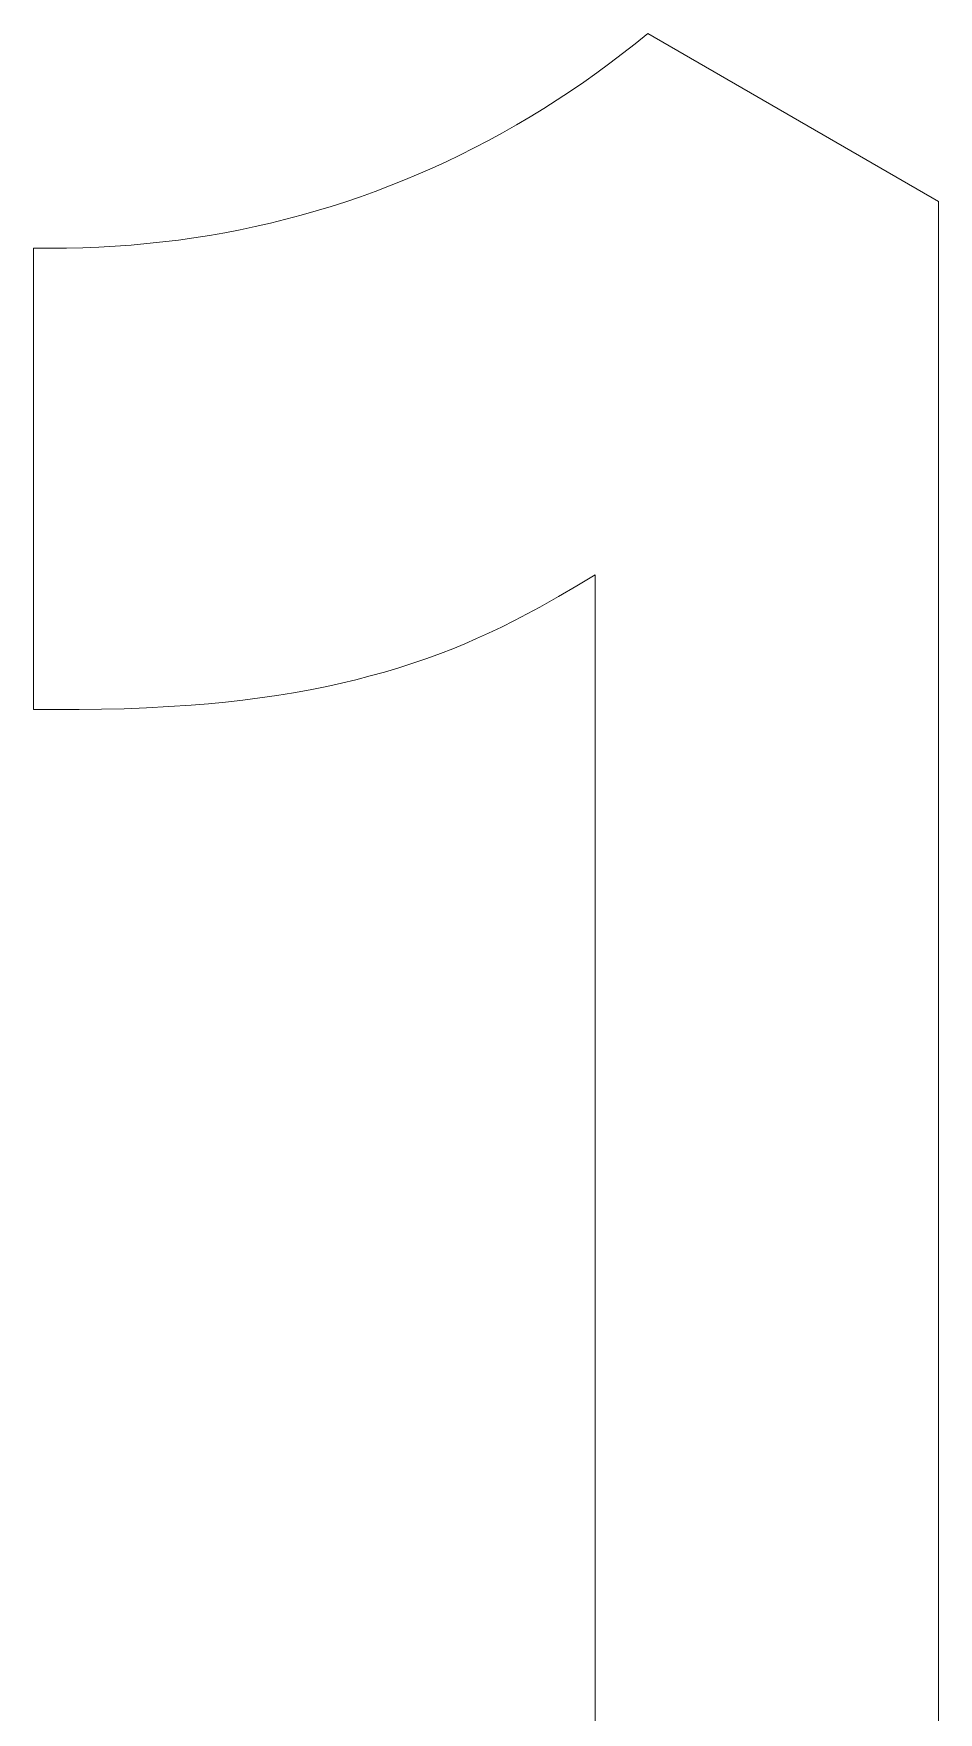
# Model space of a CAD drawing. Header units: inches. Extents: x 67248 to 85686, y -40174 to -31152.
# Drawn here: x 82445.028 to 82445.394, y -33435.149 to -33434.469 of the extents above; entities that cross this region are included whole.
import ezdxf

# ---------------------------------------------------------------- set-up
doc = ezdxf.new("R2010")
doc.units = ezdxf.units.IN
doc.header["$MEASUREMENT"] = 0

# ---------------------------------------------------------------- blocks, each defined once
blk = doc.blocks.new('ET200S')
at = {"lineweight": 0}
for p, q in [((54.10811, -51.25142), (54.21716, -51.31438)), ((54.21716, -51.31438), (54.21716, -52.69456)), ((53.87775, -51.50503), (53.87775, -51.33189)), ((54.08835, -52.62019), (54.08835, -51.45446))]:
    blk.add_line(p, q, dxfattribs=at)
for points in [[(54.10811, -51.25142), (54.10343, -51.25522), (54.09869, -51.25894), (54.09389, -51.26258), (54.08904, -51.26614), (54.08414, -51.26961), (54.07919, -51.273), (54.07418, -51.27631), (54.06912, -51.27953), (54.06401, -51.28266), (54.05885, -51.28571), (54.05363, -51.28866), (54.04837, -51.29153), (54.04305, -51.29431), (54.03769, -51.297), (54.03249, -51.29949), (54.02725, -51.3019), (54.02197, -51.30422), (54.01664, -51.30645), (54.01126, -51.3086), (54.00584, -51.31066), (54.00038, -51.31262), (53.99487, -51.3145), (53.98932, -51.31629), (53.98372, -51.31798), (53.97808, -51.31958), (53.97239, -51.32109), (53.96667, -51.32251), (53.9609, -51.32383), (53.95522, -51.32502), (53.94949, -51.32613), (53.94373, -51.32714), (53.93792, -51.32806), (53.93208, -51.32888), (53.9262, -51.32961), (53.92028, -51.33024), (53.91432, -51.33077), (53.90832, -51.33121), (53.90228, -51.33154), (53.8962, -51.33178), (53.89009, -51.33192), (53.88394, -51.33196), (53.87775, -51.33189)], [(53.87775, -51.50503), (53.88628, -51.50509), (53.89479, -51.50506), (53.90327, -51.50494), (53.91172, -51.50473), (53.92013, -51.5044), (53.9285, -51.50396), (53.93682, -51.50339), (53.94332, -51.50285), (53.94978, -51.50222), (53.95621, -51.5015), (53.96259, -51.50069), (53.96894, -51.49977), (53.97524, -51.49875), (53.9815, -51.49762), (53.98771, -51.49637), (53.9932, -51.49516), (53.99866, -51.49386), (54.00407, -51.49246), (54.00944, -51.49096), (54.01475, -51.48937), (54.02003, -51.48767), (54.02525, -51.48588), (54.03042, -51.48398), (54.03497, -51.48221), (54.03947, -51.48035), (54.04394, -51.47842), (54.04836, -51.47641), (54.05326, -51.47408), (54.05811, -51.47166), (54.06291, -51.46915), (54.06768, -51.46658), (54.07463, -51.46265), (54.08152, -51.45861), (54.08835, -51.45446)]]:
    blk.add_lwpolyline(points, dxfattribs=at)

msp = doc.modelspace()

# ---------------------------------------------------------------- block references
at = {"xscale": 1.08, "yscale": 1.08, "zscale": 1.08}
msp.add_blockref('ET200S', (82386.83965, -33379.11743, 0.33247), dxfattribs=at)

doc.saveas('drawing.dxf')
